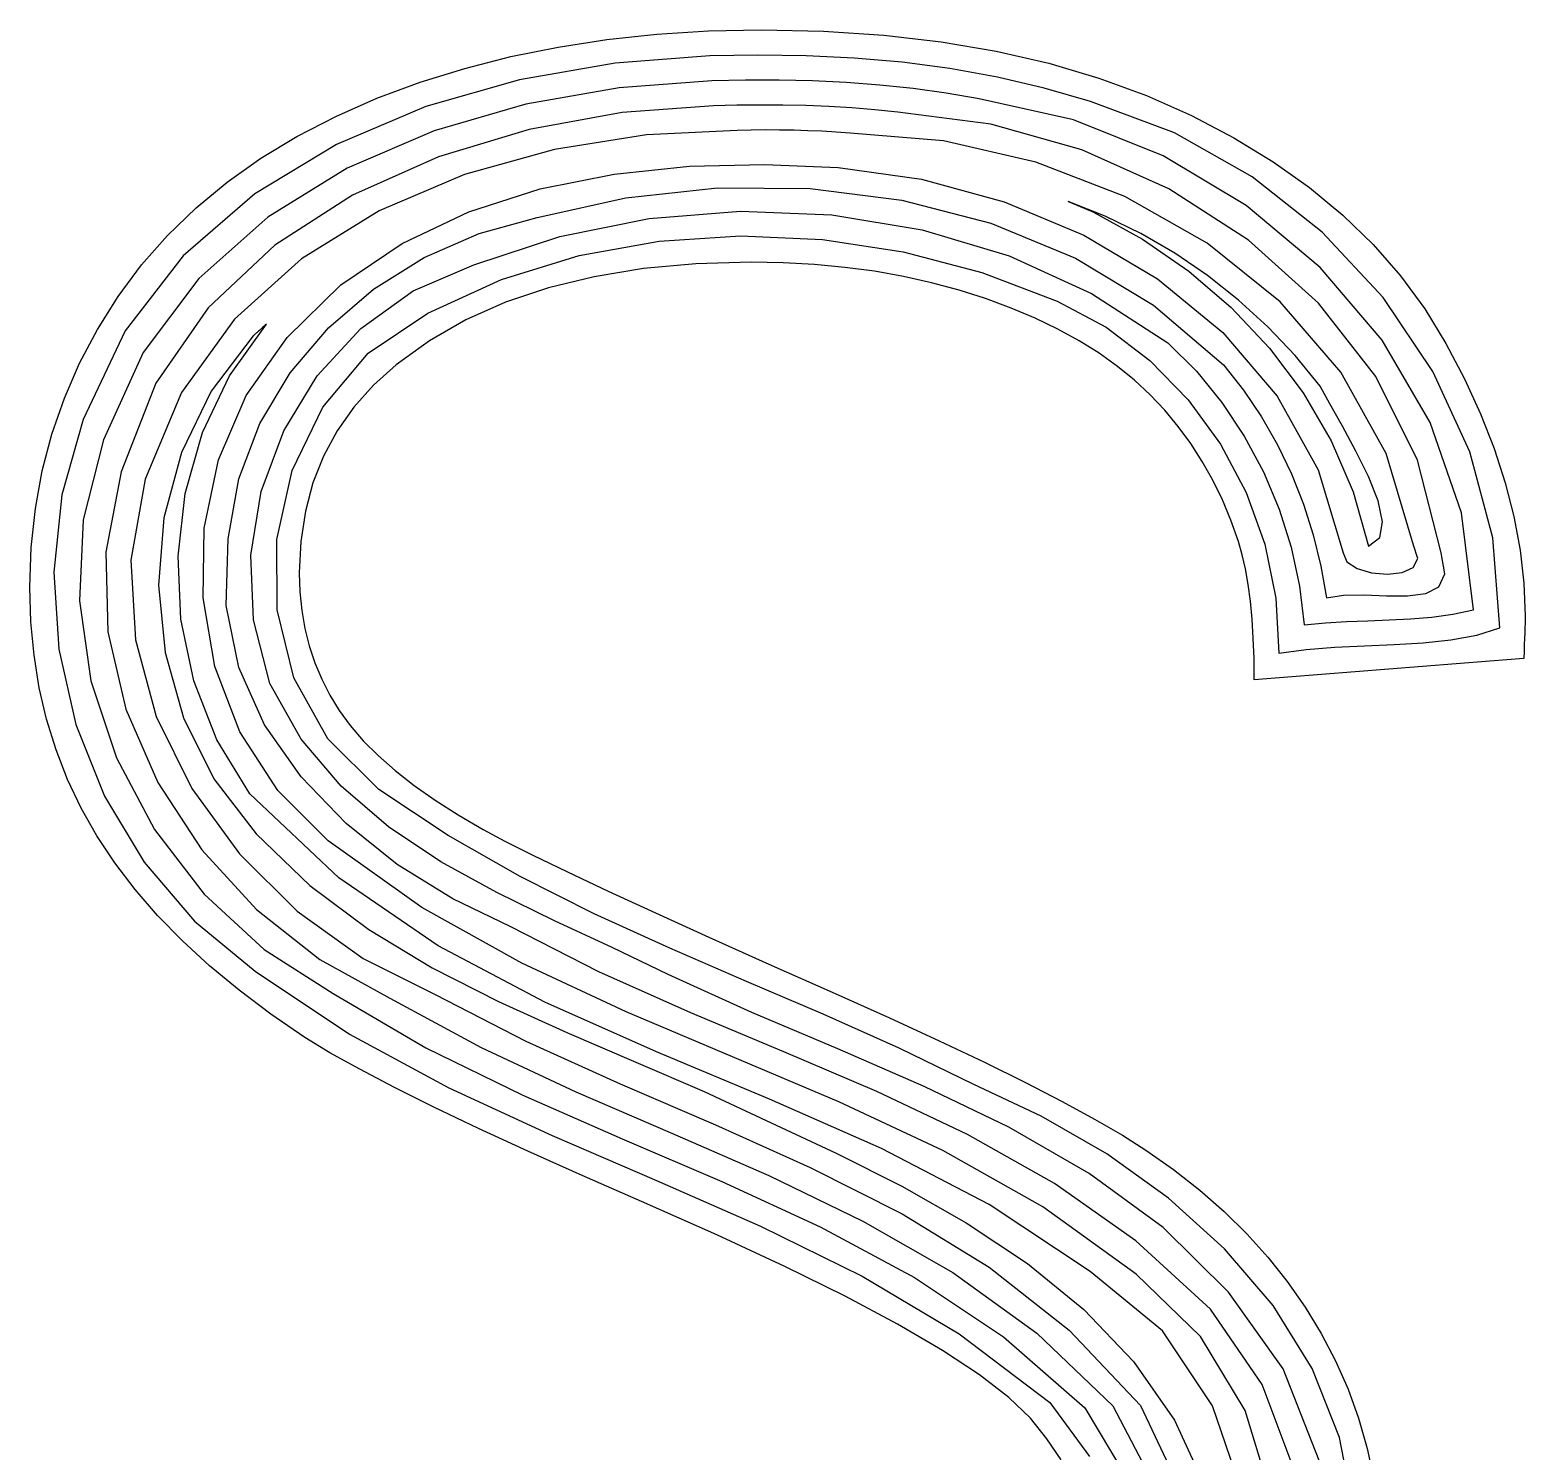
# Model space of a CAD drawing. Extents: x 11 to 234, y 10 to 80.
# Drawn here: x 105.38 to 132.48, y 39.96 to 65.72 of the extents above; entities that cross this region are included whole.
import ezdxf

# ---------------------------------------------------------------- set-up
doc = ezdxf.new("R2010")
doc.units = 0
doc.layers.add('text', color=7, linetype='CONTINUOUS')

msp = doc.modelspace()

# ---------------------------------------------------------------- linework, layer by layer
at = {"layer": 'text', "color": 7}
for p, q in [((115.834867, 65.545661), (116.742106, 65.642547)), ((116.742106, 65.642547), (117.673971, 65.700685)), ((117.673971, 65.700685), (118.630461, 65.720079)), ((118.630461, 65.720079), (119.763942, 65.695846)), ((119.763942, 65.695846), (120.852217, 65.623177)), ((120.852217, 65.623177), (121.895281, 65.502073)), ((114.094265, 65.235646), (114.952255, 65.410028)), ((114.952255, 65.410028), (115.834867, 65.545661)), ((121.895281, 65.502073), (122.893139, 65.332532)), ((122.893139, 65.332532), (123.845788, 65.114555)), ((113.260902, 65.022517), (114.094265, 65.235646)), ((115.986492, 65.117627), (114.253007, 64.816378)), ((117.699657, 65.247325), (115.986492, 65.117627)), ((118.57125, 65.264058), (117.699657, 65.247325)), ((119.444629, 65.252656), (118.57125, 65.264058)), ((120.317585, 65.210032), (119.444629, 65.252656)), ((121.187949, 65.133141), (120.317585, 65.210032)), ((122.053542, 65.018926), (121.187949, 65.133141)), ((123.845788, 65.114555), (124.753231, 64.848142)), ((111.668052, 64.480014), (112.452165, 64.77064)), ((112.452165, 64.77064), (113.260902, 65.022517)), ((114.253007, 64.816378), (112.551309, 64.330179)), ((117.734935, 64.79577), (116.060141, 64.67103)), ((118.345444, 64.808021), (117.734935, 64.79577)), ((118.955597, 64.808182), (118.345444, 64.808021)), ((119.564912, 64.79472), (118.955597, 64.808182)), ((120.173008, 64.766122), (119.564912, 64.79472)), ((122.912189, 64.864333), (122.053542, 65.018926)), ((123.761717, 64.666317), (122.912189, 64.864333)), ((124.753231, 64.848142), (125.615463, 64.533293)), ((116.060141, 64.67103), (114.365984, 64.37328)), ((120.779506, 64.720837), (120.173008, 64.766122)), ((121.384032, 64.65732), (120.779506, 64.720837)), ((121.986207, 64.574036), (121.384032, 64.65732)), ((122.585655, 64.469447), (121.986207, 64.574036)), ((124.599951, 64.421814), (123.761717, 64.666317)), ((125.615463, 64.533293), (126.432491, 64.170006)), ((110.919451, 64.15263), (111.668052, 64.480014)), ((112.551309, 64.330179), (110.933504, 63.645629)), ((114.365984, 64.37328), (112.704536, 63.890697)), ((117.770213, 64.344214), (116.10962, 64.221199)), ((118.187975, 64.354555), (117.770213, 64.344214)), ((118.605955, 64.358986), (118.187975, 64.354555)), ((119.023982, 64.35701), (118.605955, 64.358986)), ((119.441883, 64.347753), (119.023982, 64.35701)), ((119.859484, 64.330763), (119.441883, 64.347753)), ((120.27662, 64.305448), (119.859484, 64.330763)), ((120.693115, 64.271243), (120.27662, 64.305448)), ((121.1088, 64.22756), (120.693115, 64.271243)), ((124.289586, 64.091002), (122.585655, 64.469447)), ((126.121115, 63.856664), (124.599951, 64.421814)), ((110.217272, 63.790535), (110.919451, 64.15263)), ((116.10962, 64.221199), (114.428163, 63.917356)), ((122.792064, 64.012662), (121.1088, 64.22756)), ((124.446092, 63.545071), (122.792064, 64.012662)), ((125.917156, 63.438871), (124.289586, 64.091002)), ((126.432491, 64.170006), (127.199644, 63.76633)), ((109.561515, 63.393729), (110.217272, 63.790535)), ((112.704536, 63.890697), (111.127879, 63.211467)), ((114.428163, 63.917356), (112.781695, 63.422222)), ((116.55272, 63.817714), (114.887965, 63.554692)), ((116.55272, 63.817714), (114.887965, 63.554692)), ((118.193543, 63.899717), (116.55272, 63.817714)), ((118.193543, 63.899717), (116.55272, 63.817714)), ((118.450298, 63.905226), (118.193543, 63.899717)), ((118.450298, 63.905226), (118.193543, 63.899717)), ((118.70712, 63.907202), (118.450298, 63.905226)), ((118.70712, 63.907202), (118.450298, 63.905226)), ((118.963959, 63.90579), (118.70712, 63.907202)), ((118.963959, 63.90579), (118.70712, 63.907202)), ((119.220765, 63.901218), (118.963959, 63.90579)), ((119.220765, 63.901218), (118.963959, 63.90579)), ((119.477488, 63.893373), (119.220765, 63.901218)), ((119.477488, 63.893373), (119.220765, 63.901218)), ((119.734084, 63.882253), (119.477488, 63.893373)), ((119.734084, 63.882253), (119.477488, 63.893373)), ((119.990506, 63.867888), (119.734084, 63.882253)), ((119.990506, 63.867888), (119.734084, 63.882253)), ((120.246702, 63.850334), (119.990506, 63.867888)), ((120.246702, 63.850334), (119.990506, 63.867888)), ((121.93614, 63.708977), (120.246702, 63.850334)), ((121.93614, 63.708977), (120.246702, 63.850334)), ((123.612803, 63.323611), (121.93614, 63.708977)), ((123.612803, 63.323611), (121.93614, 63.708977)), ((127.531636, 63.057775), (126.121115, 63.856664)), ((127.199644, 63.76633), (127.912306, 63.330365)), ((110.933504, 63.645629), (109.451702, 62.749334)), ((112.781695, 63.422222), (111.226072, 62.725342)), ((114.887965, 63.554692), (113.254141, 63.099987)), ((114.887965, 63.554692), (113.254141, 63.099987)), ((126.020901, 62.839185), (124.446092, 63.545071)), ((127.423068, 62.538568), (125.917156, 63.438871)), ((108.952182, 62.962212), (109.561515, 63.393729)), ((111.127879, 63.211467), (109.688082, 62.323763)), ((115.965328, 63.10512), (117.330584, 63.247462)), ((115.965328, 63.10512), (117.330584, 63.247462)), ((117.330584, 63.247462), (118.692651, 63.282624)), ((117.330584, 63.247462), (118.692651, 63.282624)), ((118.692651, 63.282624), (120.024373, 63.22894)), ((118.692651, 63.282624), (120.024373, 63.22894)), ((120.024373, 63.22894), (121.538495, 63.0149)), ((120.024373, 63.22894), (121.538495, 63.0149)), ((125.22406, 62.703016), (123.612803, 63.323611)), ((125.22406, 62.703016), (123.612803, 63.323611)), ((127.912306, 63.330365), (128.570477, 62.862107)), ((108.389271, 62.495982), (108.952182, 62.962212)), ((113.254141, 63.099987), (111.706107, 62.442934)), ((113.254141, 63.099987), (111.706107, 62.442934)), ((114.624017, 62.837263), (115.965328, 63.10512)), ((114.624017, 62.837263), (115.965328, 63.10512)), ((121.538495, 63.0149), (123.038703, 62.604407)), ((121.538495, 63.0149), (123.038703, 62.604407)), ((128.802074, 62.052406), (127.531636, 63.057775)), ((109.451702, 62.749334), (108.158003, 61.62789)), ((111.226072, 62.725342), (109.817143, 61.816251)), ((113.333804, 62.425552), (114.624017, 62.837263)), ((113.333804, 62.425552), (114.624017, 62.837263)), ((114.569192, 62.320805), (116.179741, 62.678553)), ((116.179741, 62.678553), (117.841141, 62.855362)), ((117.841141, 62.855362), (119.520013, 62.84286)), ((119.520013, 62.84286), (121.182994, 62.632666)), ((121.182994, 62.632666), (122.796704, 62.216405)), ((123.038703, 62.604407), (124.479194, 62.001527)), ((123.038703, 62.604407), (124.479194, 62.001527)), ((124.865567, 62.344514), (124.197813, 62.60855)), ((124.197813, 62.60855), (124.255141, 62.584731)), ((126.717267, 61.855957), (125.22406, 62.703016)), ((126.717267, 61.855957), (125.22406, 62.703016)), ((127.466505, 61.909407), (126.020901, 62.839185)), ((128.570477, 62.862107), (129.174156, 62.361563)), ((107.872783, 61.99504), (108.389271, 62.495982)), ((111.706107, 62.442934), (110.29873, 61.572871)), ((111.706107, 62.442934), (110.29873, 61.572871)), ((112.121829, 61.851647), (113.333804, 62.425552)), ((112.121829, 61.851647), (113.333804, 62.425552)), ((116.602668, 62.302105), (118.256129, 62.432432)), ((118.256129, 62.432432), (119.914032, 62.365444)), ((119.914032, 62.365444), (121.547069, 62.097288)), ((124.255141, 62.584731), (124.312466, 62.560911)), ((124.312466, 62.560911), (124.369793, 62.537092)), ((124.369793, 62.537092), (124.427118, 62.513272)), ((124.427118, 62.513272), (124.484443, 62.489453)), ((124.484443, 62.489453), (124.541771, 62.465633)), ((124.541771, 62.465633), (124.599096, 62.441813)), ((124.599096, 62.441813), (124.656424, 62.41805)), ((124.656424, 62.41805), (125.545582, 61.927331)), ((125.510854, 62.031697), (124.865567, 62.344514)), ((128.762032, 61.4156), (127.423068, 62.538568)), ((129.174156, 62.361563), (129.723344, 61.828726)), ((109.688082, 62.323763), (108.437223, 61.21577)), ((113.520937, 62.032608), (114.569192, 62.320805)), ((114.982952, 61.9783), (116.602668, 62.302105)), ((121.547069, 62.097288), (123.125933, 61.624123)), ((122.796704, 62.216405), (124.32777, 61.585698)), ((107.402721, 61.459383), (107.872783, 61.99504)), ((109.817143, 61.816251), (108.610761, 60.684489)), ((111.015244, 61.097216), (112.121829, 61.851647)), ((111.015244, 61.097216), (112.121829, 61.851647)), ((112.526033, 61.595237), (113.520937, 62.032608)), ((113.426288, 61.46487), (114.982952, 61.9783)), ((115.330628, 61.629434), (116.782362, 61.891966)), ((116.782362, 61.891966), (118.259773, 61.987568)), ((118.259773, 61.987568), (119.741498, 61.921362)), ((119.741498, 61.921362), (121.206175, 61.698451)), ((124.479194, 62.001527), (125.814164, 61.21034)), ((124.479194, 62.001527), (125.814164, 61.21034)), ((126.131024, 61.672484), (125.510854, 62.031697)), ((125.545582, 61.927331), (126.381358, 61.34858)), ((128.039786, 60.791214), (126.717267, 61.855957)), ((128.039786, 60.791214), (126.717267, 61.855957)), ((128.732923, 60.770127), (127.466505, 61.909407)), ((129.90298, 60.867823), (128.802074, 62.052406)), ((129.723344, 61.828726), (130.218038, 61.263601)), ((108.158003, 61.62789), (107.104524, 60.267904)), ((110.29873, 61.572871), (109.086862, 60.479124)), ((110.29873, 61.572871), (109.086862, 60.479124)), ((111.607637, 61.020421), (112.526033, 61.595237)), ((113.925931, 61.194877), (115.330628, 61.629434)), ((121.206175, 61.698451), (122.632445, 61.323942)), ((123.125933, 61.624123), (124.621318, 60.942107)), ((124.32777, 61.585698), (125.742824, 60.732165)), ((126.723442, 61.269273), (126.131024, 61.672484)), ((106.979084, 60.889013), (107.402721, 61.459383)), ((112.326722, 60.993759), (113.426288, 61.46487)), ((115.607457, 61.247442), (114.774697, 61.043994)), ((116.497539, 61.392766), (115.607457, 61.247442)), ((117.444944, 61.479965), (116.497539, 61.392766)), ((118.449672, 61.509041), (117.444944, 61.479965)), ((119.030335, 61.498745), (118.449672, 61.509041)), ((119.596874, 61.467857), (119.030335, 61.498745)), ((120.149286, 61.416384), (119.596874, 61.467857)), ((120.687571, 61.344329), (120.149286, 61.416384)), ((121.211731, 61.251691), (120.687571, 61.344329)), ((121.721765, 61.138468), (121.211731, 61.251691)), ((122.632445, 61.323942), (123.998942, 60.802946)), ((126.381358, 61.34858), (127.152369, 60.687814)), ((127.285465, 60.824449), (126.723442, 61.269273)), ((129.888753, 60.09548), (128.762032, 61.4156)), ((130.218038, 61.263601), (130.658243, 60.666187)), ((108.437223, 61.21577), (107.427375, 59.875663)), ((110.041188, 60.143918), (111.015244, 61.097216)), ((110.041188, 60.143918), (111.015244, 61.097216)), ((110.788896, 60.319897), (111.607637, 61.020421)), ((111.373499, 60.308411), (112.326722, 60.993759)), ((112.589632, 60.583177), (113.925931, 61.194877)), ((114.774697, 61.043994), (113.999258, 60.782419)), ((122.217671, 61.004661), (121.721765, 61.138468)), ((122.699453, 60.85027), (122.217671, 61.004661)), ((125.814164, 61.21034), (126.997807, 60.234903)), ((125.814164, 61.21034), (126.997807, 60.234903)), ((106.603672, 60.292387), (106.979084, 60.889013)), ((113.999258, 60.782419), (113.281141, 60.462723)), ((123.161439, 60.678902), (122.699453, 60.85027)), ((123.998942, 60.802946), (124.882696, 60.329541)), ((124.621318, 60.942107), (126.003919, 60.047389)), ((125.742824, 60.732165), (127.008489, 59.64743)), ((127.814448, 60.340407), (127.285465, 60.824449)), ((129.138985, 59.517557), (128.039786, 60.791214)), ((129.138985, 59.517557), (128.039786, 60.791214)), ((129.770172, 59.435749), (128.732923, 60.770127)), ((130.804906, 59.531298), (129.90298, 60.867823)), ((108.610761, 60.684489), (107.66278, 59.319595)), ((109.086862, 60.479124), (108.125373, 59.151037)), ((109.086862, 60.479124), (108.125373, 59.151037)), ((111.509576, 59.858743), (112.589632, 60.583177)), ((113.281141, 60.462723), (112.620347, 60.0849)), ((123.597995, 60.494219), (123.161439, 60.678902)), ((124.009125, 60.296216), (123.597995, 60.494219)), ((127.152369, 60.687814), (127.847237, 59.951053)), ((130.658243, 60.666187), (131.043954, 60.03648)), ((106.278318, 59.678002), (106.603672, 60.292387)), ((107.104524, 60.267904), (106.343371, 58.655969)), ((109.423502, 60.174389), (108.662995, 59.174688)), ((108.99368, 59.452589), (109.663391, 60.386056)), ((109.432223, 60.182066), (109.423502, 60.174389)), ((109.441056, 60.189855), (109.432223, 60.182066)), ((109.44989, 60.197644), (109.441056, 60.189855)), ((109.458723, 60.205434), (109.44989, 60.197644)), ((109.467557, 60.213223), (109.458723, 60.205434)), ((109.47639, 60.221012), (109.467557, 60.213223)), ((109.485224, 60.228802), (109.47639, 60.221012)), ((109.494058, 60.236591), (109.485224, 60.228802)), ((109.515224, 60.255274), (109.494058, 60.236591)), ((109.536391, 60.273957), (109.515224, 60.255274)), ((109.557558, 60.29264), (109.536391, 60.273957)), ((109.578724, 60.311324), (109.557558, 60.29264)), ((109.599891, 60.330007), (109.578724, 60.311324)), ((109.621058, 60.34869), (109.599891, 60.330007)), ((109.642224, 60.367373), (109.621058, 60.34869)), ((109.663391, 60.386056), (109.642224, 60.367373)), ((110.092967, 59.505398), (110.788896, 60.319897)), ((110.584471, 59.447687), (111.373499, 60.308411)), ((124.394825, 60.084896), (124.009125, 60.296216)), ((124.882696, 60.329541), (125.676719, 59.728405)), ((126.997807, 60.234903), (127.984315, 59.079294)), ((126.997807, 60.234903), (127.984315, 59.079294)), ((128.307759, 59.819534), (127.814448, 60.340407)), ((109.296386, 59.096769), (110.041188, 60.143918)), ((109.296386, 59.096769), (110.041188, 60.143918)), ((112.620347, 60.0849), (112.016873, 59.648953)), ((124.755098, 59.860258), (124.394825, 60.084896)), ((126.003919, 60.047389), (126.521427, 59.534422)), ((127.847237, 59.951053), (128.454579, 59.144309)), ((130.757938, 58.603715), (129.888753, 60.09548)), ((131.043954, 60.03648), (131.379994, 59.39424)), ((106.003021, 59.045859), (106.278318, 59.678002)), ((107.427375, 59.875663), (106.710615, 58.291623)), ((110.686582, 58.885119), (111.509576, 59.858743)), ((112.016873, 59.648953), (111.60513, 59.279186)), ((125.089942, 59.622303), (124.755098, 59.860258)), ((125.399356, 59.371028), (125.089942, 59.622303)), ((125.676719, 59.728405), (126.371339, 59.017126)), ((127.008489, 59.64743), (127.372423, 59.189857)), ((128.762752, 59.264223), (128.307759, 59.819534)), ((108.503153, 58.420387), (108.99368, 59.452589)), ((109.543001, 58.588659), (110.092967, 59.505398)), ((109.977482, 58.450452), (110.584471, 59.447687)), ((125.683343, 59.106437), (125.399356, 59.371028)), ((126.521427, 59.534422), (126.983846, 58.967709)), ((129.962221, 58.043758), (129.138985, 59.517557)), ((129.962221, 58.043758), (129.138985, 59.517557)), ((130.528266, 57.920667), (129.770172, 59.435749)), ((131.478412, 58.070095), (130.804906, 59.531298)), ((131.379994, 59.39424), (131.671229, 58.759268)), ((107.66278, 59.319595), (107.029052, 57.711109)), ((108.125373, 59.151037), (107.469116, 57.577948)), ((108.125373, 59.151037), (107.469116, 57.577948)), ((108.662995, 59.174688), (108.124873, 58.063669)), ((108.795145, 57.930562), (109.296386, 59.096769)), ((108.795145, 57.930562), (109.296386, 59.096769)), ((111.60513, 59.279186), (111.248289, 58.88036)), ((125.945715, 58.827496), (125.683343, 59.106437)), ((127.372423, 59.189857), (127.699925, 58.705832)), ((127.984315, 59.079294), (128.727883, 57.747577)), ((127.984315, 59.079294), (128.727883, 57.747577)), ((128.454579, 59.144309), (128.963014, 58.273609)), ((128.937422, 58.942608), (128.762752, 59.264223)), ((105.777776, 58.395956), (106.003021, 59.045859)), ((110.130573, 57.736308), (110.686582, 58.885119)), ((111.248289, 58.88036), (110.946345, 58.452471)), ((126.190329, 58.533215), (125.945715, 58.827496)), ((126.371339, 59.017126), (126.956885, 58.213289)), ((126.983846, 58.967709), (127.388882, 58.356181)), ((129.165982, 58.538308), (128.937422, 58.942608)), ((106.343371, 58.655969), (105.957886, 57.290719)), ((109.16215, 57.581413), (109.543001, 58.588659)), ((127.699925, 58.705832), (127.99056, 58.198568)), ((129.412153, 58.086828), (129.165982, 58.538308)), ((131.324294, 56.965816), (130.757938, 58.603715)), ((131.671229, 58.759268), (131.917663, 58.131566)), ((105.602589, 57.728299), (105.777776, 58.395956)), ((106.710615, 58.291623), (106.345349, 56.839937)), ((108.192562, 57.320211), (108.503153, 58.420387)), ((109.57037, 57.355579), (109.977482, 58.450452)), ((110.946345, 58.452471), (110.699302, 57.99552)), ((126.417185, 58.223602), (126.190329, 58.533215)), ((127.388882, 58.356181), (127.734255, 57.70878)), ((128.963014, 58.273609), (129.361159, 57.344965)), ((108.124873, 58.063669), (107.807531, 56.878674)), ((110.699302, 57.99552), (110.507158, 57.509509)), ((126.62628, 57.89865), (126.417185, 58.223602)), ((126.956885, 58.213289), (127.423678, 57.334483)), ((127.99056, 58.198568), (128.243897, 57.671273)), ((129.639667, 57.62367), (129.412153, 58.086828)), ((130.456858, 56.378596), (129.962221, 58.043758)), ((130.456858, 56.378596), (129.962221, 58.043758)), ((131.894055, 56.511481), (131.478412, 58.070095)), ((131.917663, 58.131566), (132.119291, 57.511132)), ((105.477454, 57.042879), (105.602589, 57.728299)), ((108.535377, 56.691547), (108.795145, 57.930562)), ((108.535377, 56.691547), (108.795145, 57.930562)), ((109.851467, 56.486321), (110.130573, 57.736308)), ((126.81762, 57.558363), (126.62628, 57.89865)), ((128.727883, 57.747577), (129.182707, 56.243821)), ((128.727883, 57.747577), (129.182707, 56.243821)), ((130.957227, 56.23928), (130.528266, 57.920667)), ((107.029052, 57.711109), (106.751174, 56.255945)), ((107.469116, 57.577948), (107.209336, 56.108278)), ((107.469116, 57.577948), (107.209336, 56.108278)), ((108.973566, 56.495391), (109.16215, 57.581413)), ((110.507158, 57.509509), (110.369913, 56.994438)), ((126.9912, 57.202738), (126.81762, 57.558363)), ((127.734255, 57.70878), (128.017676, 57.034441)), ((128.243897, 57.671273), (128.459507, 57.127157)), ((129.812243, 57.184344), (129.639667, 57.62367)), ((132.119291, 57.511132), (132.276116, 56.897968)), ((105.957886, 57.290719), (105.813468, 55.89296)), ((108.06266, 56.18283), (108.192562, 57.320211)), ((109.380988, 56.201931), (109.57037, 57.355579)), ((127.147022, 56.831777), (126.9912, 57.202738)), ((127.423678, 57.334483), (127.762051, 56.398293)), ((129.361159, 57.344965), (129.637638, 56.364395)), ((129.893613, 56.804351), (129.812243, 57.184344)), ((105.402372, 56.339702), (105.477454, 57.042879)), ((110.369913, 56.994438), (110.28757, 56.450306)), ((128.017676, 57.034441), (128.236859, 56.342102)), ((128.459507, 57.127157), (128.636951, 56.569429)), ((131.542522, 55.207292), (131.324294, 56.965816)), ((106.345349, 56.839937), (106.27739, 55.370713)), ((107.807531, 56.878674), (107.709343, 55.657042)), ((108.514972, 55.425986), (108.535377, 56.691547)), ((108.514972, 55.425986), (108.535377, 56.691547)), ((127.285085, 56.445481), (127.147022, 56.831777)), ((129.847504, 56.519202), (129.893613, 56.804351)), ((132.276116, 56.897968), (132.388138, 56.292072)), ((108.933025, 55.290274), (108.973566, 56.495391)), ((109.859199, 55.209155), (109.851467, 56.486321)), ((110.28757, 56.450306), (110.260124, 55.877111)), ((127.35168, 56.208521), (127.285085, 56.445481)), ((127.762051, 56.398293), (127.962324, 55.422306)), ((128.636951, 56.569429), (128.775807, 56.001302)), ((129.637638, 56.364395), (129.847504, 56.519202)), ((130.533307, 56.141758), (130.456858, 56.378596)), ((130.533307, 56.141758), (130.456858, 56.378596)), ((132.022384, 54.882717), (131.894055, 56.511481)), ((105.377342, 55.618768), (105.402372, 56.339702)), ((106.751174, 56.255945), (106.790459, 54.810922)), ((107.209336, 56.108278), (107.288556, 54.663814)), ((107.209336, 56.108278), (107.288556, 54.663814)), ((108.114197, 55.039003), (108.06266, 56.18283)), ((109.427177, 55.02838), (109.380988, 56.201931)), ((127.409396, 55.949764), (127.35168, 56.208521)), ((128.236859, 56.342102), (128.389515, 55.640701)), ((129.182707, 56.243821), (129.247773, 56.080527)), ((129.182707, 56.243821), (129.247773, 56.080527)), ((130.448143, 55.979162), (130.533307, 56.141758)), ((130.448143, 55.979162), (130.533307, 56.141758)), ((131.022217, 55.862533), (130.957227, 56.23928)), ((132.388138, 56.292072), (132.455356, 55.693443)), ((105.813468, 55.89296), (105.900279, 54.49548)), ((110.260124, 55.877111), (110.271413, 55.532979)), ((127.458236, 55.669213), (127.409396, 55.949764)), ((128.775807, 56.001302), (128.87564, 55.425983)), ((129.247773, 56.080527), (129.434017, 55.957315)), ((129.247773, 56.080527), (129.434017, 55.957315)), ((129.434017, 55.957315), (129.694305, 55.879881)), ((129.434017, 55.957315), (129.694305, 55.879881)), ((129.694305, 55.879881), (129.981511, 55.853917)), ((129.694305, 55.879881), (129.981511, 55.853917)), ((129.981511, 55.853917), (130.248499, 55.885114)), ((129.981511, 55.853917), (130.248499, 55.885114)), ((130.248499, 55.885114), (130.448143, 55.979162)), ((130.248499, 55.885114), (130.448143, 55.979162)), ((130.916231, 55.628568), (131.022217, 55.862533)), ((105.396307, 54.994491), (105.377342, 55.618768)), ((107.709343, 55.657042), (107.828698, 54.436114)), ((127.498196, 55.366868), (127.458236, 55.669213)), ((128.389515, 55.640701), (128.473361, 54.939176)), ((130.678295, 55.505291), (130.916231, 55.628568)), ((132.455356, 55.693443), (132.477776, 55.102085)), ((106.27739, 55.370713), (106.484632, 53.920864)), ((108.731852, 54.180128), (108.514972, 55.425986)), ((108.731852, 54.180128), (108.514972, 55.425986)), ((109.165712, 54.164577), (108.933025, 55.290274)), ((110.271413, 55.532979), (110.305318, 55.198133)), ((127.529279, 55.042726), (127.498196, 55.366868)), ((127.962324, 55.422306), (128.014834, 54.424112)), ((128.87564, 55.425983), (129.187787, 55.477156)), ((129.187787, 55.477156), (129.563162, 55.478567)), ((129.563162, 55.478567), (129.962729, 55.462311)), ((129.962729, 55.462311), (130.347452, 55.460618)), ((130.347452, 55.460618), (130.678295, 55.505291)), ((108.347928, 53.919501), (108.114197, 55.039003)), ((109.726778, 53.873787), (109.427177, 55.02838)), ((110.16365, 53.978824), (109.859199, 55.209155)), ((110.305318, 55.198133), (110.36183, 54.872573)), ((127.551496, 54.69679), (127.529279, 55.042726)), ((129.629067, 55.010775), (130.01544, 55.025169)), ((130.01544, 55.025169), (130.400874, 55.045545)), ((130.400874, 55.045545), (130.78447, 55.078399)), ((130.78447, 55.078399), (131.165321, 55.130167)), ((131.165321, 55.130167), (131.542522, 55.207292)), ((132.477325, 55.039104), (132.476196, 54.966438)), ((132.477776, 55.102085), (132.477325, 55.039104)), ((105.453223, 54.387576), (105.396307, 54.994491)), ((106.790459, 54.810922), (107.115068, 53.408447)), ((110.36183, 54.872573), (110.440947, 54.5563)), ((128.473361, 54.939176), (128.857124, 54.974228)), ((128.857124, 54.974228), (129.242662, 54.995959)), ((129.242662, 54.995959), (129.629067, 55.010775)), ((131.134242, 54.664308), (131.602277, 54.751089)), ((131.602277, 54.751089), (132.022384, 54.882717)), ((132.471342, 54.79205), (132.467706, 54.690328)), ((132.474164, 54.884086), (132.471342, 54.79205)), ((132.476196, 54.966438), (132.474164, 54.884086)), ((105.900279, 54.49548), (106.208497, 53.131062)), ((107.288556, 54.663814), (107.668195, 53.275154)), ((107.288556, 54.663814), (107.668195, 53.275154)), ((110.440947, 54.5563), (110.542671, 54.249315)), ((127.564817, 54.329057), (127.551496, 54.69679)), ((128.014834, 54.424112), (128.5097, 54.489802)), ((128.5097, 54.489802), (129.031136, 54.529482)), ((129.031136, 54.529482), (129.566724, 54.554967)), ((129.566724, 54.554967), (130.104047, 54.578052)), ((130.104047, 54.578052), (130.630693, 54.610567)), ((130.630693, 54.610567), (131.134242, 54.664308)), ((132.463281, 54.57892), (132.458043, 54.457827)), ((132.467706, 54.690328), (132.463281, 54.57892)), ((105.548082, 53.798019), (105.453223, 54.387576)), ((107.828698, 54.436114), (108.163981, 53.253225)), ((110.542671, 54.249315), (110.667002, 53.951616)), ((127.569264, 53.93953), (127.564817, 54.329057)), ((131.231311, 54.230169), (130.620969, 54.181728)), ((131.841651, 54.278607), (131.231311, 54.230169)), ((132.451992, 54.327048), (131.841651, 54.278607)), ((132.458043, 54.457827), (132.451992, 54.327048)), ((109.183915, 53.000235), (108.731852, 54.180128)), ((109.183915, 53.000235), (108.731852, 54.180128)), ((109.631977, 53.125246), (109.165712, 54.164577)), ((110.774754, 52.869327), (110.16365, 53.978824)), ((110.667002, 53.951616), (110.81394, 53.663203)), ((128.179606, 53.98797), (127.569264, 53.93953)), ((128.789946, 54.036409), (128.179606, 53.98797)), ((129.400288, 54.084849), (128.789946, 54.036409)), ((130.01063, 54.133288), (129.400288, 54.084849)), ((130.620969, 54.181728), (130.01063, 54.133288)), ((105.680888, 53.225825), (105.548082, 53.798019)), ((106.484632, 53.920864), (106.944973, 52.527299)), ((108.764603, 52.855089), (108.347928, 53.919501)), ((110.293483, 52.867456), (109.726778, 53.873787)), ((110.81394, 53.663203), (110.983483, 53.384079)), ((107.115068, 53.408447), (107.693166, 52.080939)), ((105.851639, 52.670988), (105.680888, 53.225825)), ((106.208497, 53.131062), (106.728288, 51.832496)), ((107.668195, 53.275154), (108.309656, 51.972885)), ((107.668195, 53.275154), (108.309656, 51.972885)), ((108.163981, 53.253225), (108.713575, 52.145717)), ((110.292179, 52.179231), (109.631977, 53.125246)), ((110.983483, 53.384079), (111.182486, 53.110184)), ((109.364975, 51.876528), (108.764603, 52.855089)), ((109.869066, 51.932555), (109.183915, 53.000235)), ((109.869066, 51.932555), (109.183915, 53.000235)), ((111.019954, 52.010194), (110.293483, 52.867456)), ((111.702435, 51.95467), (110.774754, 52.869327)), ((111.182486, 53.110184), (111.417818, 52.837504)), ((106.060334, 52.133514), (105.851639, 52.670988)), ((111.417818, 52.837504), (111.689483, 52.566036)), ((106.944973, 52.527299), (107.636304, 51.22692)), ((111.689483, 52.566036), (111.997477, 52.29578)), ((106.306976, 51.613397), (106.060334, 52.133514)), ((107.693166, 52.080939), (108.492905, 50.860805)), ((108.713575, 52.145717), (109.475868, 51.150926)), ((111.106675, 51.333485), (110.292179, 52.179231)), ((111.997477, 52.29578), (112.341803, 52.026739)), ((106.728288, 51.832496), (107.449818, 50.63256)), ((108.309656, 51.972885), (109.174356, 50.787596)), ((108.309656, 51.972885), (109.174356, 50.787596)), ((110.97674, 50.353234), (109.364975, 51.876528)), ((110.785213, 51.023348), (109.869066, 51.932555)), ((110.785213, 51.023348), (109.869066, 51.932555)), ((111.874221, 51.277043), (111.019954, 52.010194)), ((112.956216, 51.118601), (111.702435, 51.95467)), ((112.341803, 52.026739), (112.722462, 51.758911)), ((106.591562, 51.11064), (106.306976, 51.613397)), ((112.722462, 51.758911), (113.13945, 51.492297)), ((113.13945, 51.492297), (113.59277, 51.226895)), ((107.636304, 51.22692), (108.536526, 50.056646)), ((112.035821, 50.594954), (111.106675, 51.333485)), ((112.824314, 50.643028), (111.874221, 51.277043)), ((113.59277, 51.226895), (113.986339, 51.016579)), ((106.916103, 50.621191), (106.591562, 51.11064)), ((109.475868, 51.150926), (110.451259, 50.215379)), ((112.483223, 49.814991), (110.785213, 51.023348)), ((112.483223, 49.814991), (110.785213, 51.023348)), ((114.261968, 50.374725), (112.956216, 51.118601)), ((113.986339, 51.016579), (114.495354, 50.760245)), ((108.492905, 50.860805), (109.482453, 49.780461)), ((109.174356, 50.787596), (110.223701, 49.749879)), ((109.174356, 50.787596), (110.223701, 49.749879)), ((114.495354, 50.760245), (115.119821, 50.457898)), ((107.282628, 50.141026), (106.916103, 50.621191)), ((107.449818, 50.63256), (108.363258, 49.564047)), ((113.039971, 49.970588), (112.035821, 50.594954)), ((113.838262, 50.083181), (112.824314, 50.643028)), ((115.119821, 50.457898), (115.859738, 50.109534)), ((107.691136, 49.670149), (107.282628, 50.141026)), ((110.451259, 50.215379), (111.523196, 49.414447)), ((112.776779, 49.120411), (110.97674, 50.353234)), ((115.607109, 49.700894), (114.261968, 50.374725)), ((108.536526, 50.056646), (109.623527, 49.053377)), ((114.079483, 49.467341), (113.039971, 49.970588)), ((114.884098, 49.572539), (113.838262, 50.083181)), ((115.859738, 50.109534), (116.715103, 49.715155)), ((108.141625, 49.208558), (107.691136, 49.670149)), ((109.482453, 49.780461), (110.629968, 48.872315)), ((110.223701, 49.749879), (111.419107, 48.890329)), ((110.223701, 49.749879), (111.419107, 48.890329)), ((114.296134, 48.804277), (112.483223, 49.814991)), ((114.296134, 48.804277), (112.483223, 49.814991)), ((116.979059, 49.074934), (115.607109, 49.700894)), ((116.715103, 49.715155), (117.685921, 49.274758)), ((108.363258, 49.564047), (109.45878, 48.65974)), ((111.523196, 49.414447), (112.670796, 48.720923)), ((115.690757, 48.646286), (114.079483, 49.467341)), ((115.92985, 49.086135), (114.884098, 49.572539)), ((108.634095, 48.756252), (108.141625, 49.208558)), ((109.623527, 49.053377), (110.875208, 48.254028)), ((114.712651, 48.095766), (112.776779, 49.120411)), ((116.94355, 48.599), (115.92985, 49.086135)), ((118.365236, 48.474686), (116.979059, 49.074934)), ((117.685921, 49.274758), (118.772186, 48.788348)), ((110.629968, 48.872315), (111.903609, 48.168783)), ((111.419107, 48.890329), (112.721983, 48.23953)), ((111.419107, 48.890329), (112.721983, 48.23953)), ((116.185374, 47.924723), (114.296134, 48.804277)), ((116.185374, 47.924723), (114.296134, 48.804277)), ((118.772186, 48.788348), (119.973902, 48.255922)), ((109.168549, 48.313233), (108.634095, 48.756252)), ((109.45878, 48.65974), (111.167105, 47.517242)), ((112.670796, 48.720923), (113.873178, 48.107608)), ((117.355818, 47.905537), (115.690757, 48.646286)), ((118.459913, 47.911808), (116.94355, 48.599)), ((109.744986, 47.879501), (109.168549, 48.313233)), ((110.875208, 48.254028), (112.553547, 47.268449)), ((112.721983, 48.23953), (114.368583, 47.389892)), ((112.721983, 48.23953), (114.368583, 47.389892)), ((119.753055, 47.877984), (118.365236, 48.474686)), ((119.973902, 48.255922), (120.954799, 47.81592)), ((111.903609, 48.168783), (113.556147, 47.273543)), ((113.873178, 48.107608), (115.109467, 47.547301)), ((116.731926, 47.196993), (114.712651, 48.095766)), ((110.363404, 47.455056), (109.744986, 47.879501)), ((118.11239, 47.109834), (116.185374, 47.924723)), ((118.11239, 47.109834), (116.185374, 47.924723)), ((119.044268, 47.198449), (117.355818, 47.905537)), ((120.021353, 47.249628), (118.459913, 47.911808)), ((121.129941, 47.262666), (119.753055, 47.877984)), ((120.954799, 47.81592), (121.856579, 47.400142)), ((110.814697, 47.182576), (110.363404, 47.455056)), ((111.167105, 47.517242), (112.972946, 46.545387)), ((115.109467, 47.547301), (116.358777, 47.012801)), ((111.354797, 46.881841), (110.814697, 47.182576)), ((112.553547, 47.268449), (114.31117, 46.409697)), ((113.556147, 47.273543), (115.274725, 46.474055)), ((114.368583, 47.389892), (116.074839, 46.617475)), ((114.368583, 47.389892), (116.074839, 46.617475)), ((118.782169, 46.341792), (116.731926, 47.196993)), ((120.725692, 46.478382), (119.044268, 47.198449)), ((121.587822, 46.570463), (120.021353, 47.249628)), ((122.483307, 46.606567), (121.129941, 47.262666)), ((121.856579, 47.400142), (122.679244, 47.008585)), ((116.358777, 47.012801), (117.600228, 46.4769)), ((120.038605, 46.293123), (118.11239, 47.109834)), ((120.038605, 46.293123), (118.11239, 47.109834)), ((122.679244, 47.008585), (123.422792, 46.64125)), ((111.983702, 46.552851), (111.354797, 46.881841)), ((116.074839, 46.617475), (117.804037, 45.872027)), ((116.074839, 46.617475), (117.804037, 45.872027)), ((123.422792, 46.64125), (124.087226, 46.298136)), ((112.701419, 46.195606), (111.983702, 46.552851)), ((112.972946, 46.545387), (114.840774, 45.682467)), ((114.31117, 46.409697), (116.111954, 45.621067)), ((115.274725, 46.474055), (117.024187, 45.718428)), ((117.600228, 46.4769), (118.812942, 45.912402)), ((120.810943, 45.447856), (118.782169, 46.341792)), ((122.369696, 45.698692), (120.725692, 46.478382)), ((123.119261, 45.832341), (121.587822, 46.570463)), ((123.707212, 46.033459), (122.483307, 46.606567)), ((113.507941, 45.810107), (112.701419, 46.195606)), ((121.925458, 45.408102), (120.038605, 46.293123)), ((121.925458, 45.408102), (120.038605, 46.293123)), ((124.087226, 46.298136), (124.672542, 45.979243)), ((114.403271, 45.396354), (113.507941, 45.810107)), ((117.804037, 45.872027), (119.519483, 45.103302)), ((117.804037, 45.872027), (119.519483, 45.103302)), ((118.812942, 45.912402), (119.990884, 45.359741)), ((124.575624, 44.993272), (123.119261, 45.832341)), ((124.89596, 45.346253), (123.707212, 46.033459)), ((124.672542, 45.979243), (125.178744, 45.684575)), ((114.840774, 45.682467), (116.735064, 44.866777)), ((116.111954, 45.621067), (117.919757, 44.845853)), ((117.024187, 45.718428), (118.769381, 44.954774)), ((123.945864, 44.812746), (122.369696, 45.698692)), ((125.178744, 45.684575), (125.605829, 45.414125)), ((115.387407, 44.954345), (114.403271, 45.396354)), ((119.990884, 45.359741), (121.179731, 44.760938)), ((122.765814, 44.432886), (120.810943, 45.447856)), ((123.734387, 44.388281), (121.925458, 45.408102)), ((123.734387, 44.388281), (121.925458, 45.408102)), ((126.01538, 44.545154), (124.89596, 45.346253)), ((125.605829, 45.414125), (126.107575, 45.062729)), ((119.519483, 45.103302), (121.18447, 44.261055)), ((119.519483, 45.103302), (121.18447, 44.261055)), ((125.916848, 44.01128), (124.575624, 44.993272)), ((126.107575, 45.062729), (126.579452, 44.69317)), ((116.460354, 44.484082), (115.387407, 44.954345)), ((116.735064, 44.866777), (118.62028, 44.036612)), ((117.919757, 44.845853), (119.698451, 44.027347)), ((118.769381, 44.954774), (120.475158, 44.131199)), ((121.179731, 44.760938), (122.34626, 44.100143)), ((125.423795, 43.773897), (123.945864, 44.812746)), ((117.830787, 43.880195), (116.460354, 44.484082)), ((127.031301, 43.63037), (126.01538, 44.545154)), ((126.579452, 44.69317), (127.021461, 44.305447)), ((121.18447, 44.261055), (122.762301, 43.295031)), ((121.18447, 44.261055), (122.762301, 43.295031)), ((124.594346, 43.214581), (122.765814, 44.432886)), ((125.426814, 43.167176), (123.734387, 44.388281)), ((125.426814, 43.167176), (123.734387, 44.388281)), ((127.021461, 44.305447), (127.433601, 43.899562)), ((118.62028, 44.036612), (120.460894, 43.130261)), ((119.698451, 44.027347), (121.411901, 43.10884)), ((120.475158, 44.131199), (122.106357, 43.195813)), ((122.34626, 44.100143), (123.45725, 43.361489)), ((127.10289, 42.844376), (125.916848, 44.01128)), ((119.061556, 43.308604), (117.830787, 43.880195)), ((126.773088, 42.535503), (125.423795, 43.773897)), ((127.433601, 43.899562), (127.815872, 43.475514)), ((123.45725, 43.361489), (124.479476, 42.529119)), ((127.909551, 42.602102), (127.031301, 43.63037)), ((127.815872, 43.475514), (128.168277, 43.033302)), ((120.152657, 42.769305), (119.061556, 43.308604)), ((120.460894, 43.130261), (122.221377, 42.086025)), ((121.411901, 43.10884), (123.023969, 42.033627)), ((122.106357, 43.195813), (123.627828, 42.09673)), ((122.762301, 43.295031), (124.216267, 42.154989)), ((122.762301, 43.295031), (124.216267, 42.154989)), ((125.903039, 42.140231), (124.594346, 43.214581)), ((126.595993, 42.03958), (125.426814, 43.167176)), ((126.595993, 42.03958), (125.426814, 43.167176)), ((128.093687, 41.450582), (127.10289, 42.844376)), ((128.168277, 43.033302), (128.490811, 42.572926)), ((121.104094, 42.262301), (120.152657, 42.769305)), ((128.615962, 41.46055), (127.909551, 42.602102)), ((128.490811, 42.572926), (128.783477, 42.094386)), ((124.479476, 42.529119), (125.37972, 41.58718)), ((127.711821, 41.170736), (126.773088, 42.535503)), ((121.915863, 41.787593), (121.104094, 42.262301)), ((122.221377, 42.086025), (123.866202, 40.842195)), ((123.023969, 42.033627), (124.498526, 40.745004)), ((123.627828, 42.09673), (125.004421, 40.782054)), ((124.216267, 42.154989), (125.509672, 40.790676)), ((124.216267, 42.154989), (125.509672, 40.790676)), ((126.814055, 40.784738), (125.903039, 42.140231)), ((127.401772, 40.697082), (126.595993, 42.03958)), ((127.401772, 40.697082), (126.595993, 42.03958)), ((128.783477, 42.094386), (129.04383, 41.59848)), ((122.587969, 41.345178), (121.915863, 41.787593)), ((125.37972, 41.58718), (126.124756, 40.519807)), ((129.04383, 41.59848), (129.269472, 41.086024)), ((123.120408, 40.935057), (122.587969, 41.345178)), ((128.744681, 39.792094), (128.093687, 41.450582)), ((129.116359, 40.20592), (128.615962, 41.46055)), ((123.513182, 40.557233), (123.120408, 40.935057)), ((128.274933, 39.668859), (127.711821, 41.170736)), ((129.269472, 41.086024), (129.460401, 40.55702)), ((123.866202, 40.842195), (124.581516, 39.863897)), ((124.498526, 40.745004), (125.222344, 39.530867)), ((125.004421, 40.782054), (125.745169, 39.373717)), ((125.509672, 40.790676), (126.23489, 39.242495)), ((125.509672, 40.790676), (126.23489, 39.242495)), ((127.34027, 39.238894), (126.814055, 40.784738)), ((127.860871, 39.207527), (127.401772, 40.697082)), ((127.860871, 39.207527), (127.401772, 40.697082)), ((123.809867, 40.184244), (123.513182, 40.557233)), ((126.124756, 40.519807), (126.681365, 39.311143)), ((129.460401, 40.55702), (129.616616, 40.011468)), ((124.066996, 39.801567), (123.809867, 40.184244)), ((129.376574, 38.838415), (129.116359, 40.20592)), ((129.616616, 40.011468), (129.738121, 39.449365))]:
    msp.add_line(p, q, dxfattribs=at)

doc.saveas('drawing.dxf')
